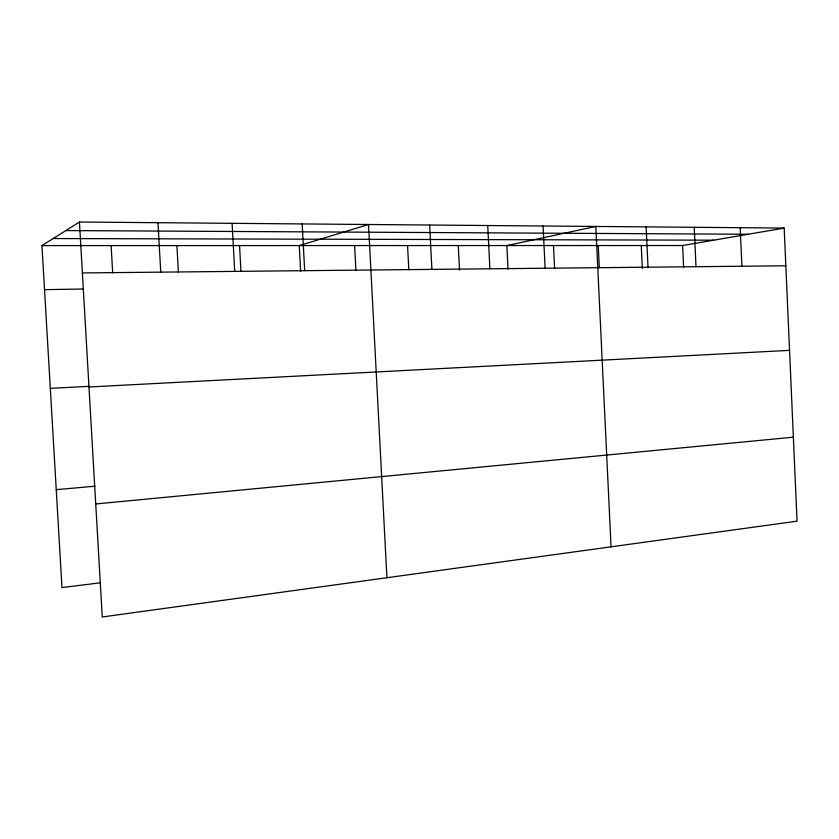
<?xml version="1.0" encoding="UTF-8"?>
<svg xmlns="http://www.w3.org/2000/svg" width="839" height="839" viewBox="0 0 839 839"><rect width="100%" height="100%" fill="white"/><g stroke="black" fill="none" stroke-linecap="round" stroke-linejoin="round"><path stroke-width="1.26" d="M100.596 582.759L61.981 587.594L41.95 245.596L79.443 222.02L784.182 228.072L797.05 521.176L102.264 616.98L79.443 222.02M41.95 245.596L682.621 245.533L784.182 228.072M95.74 503.966L793.369 437.182M56.244 489.661L95.017 486.201M50.309 388.352L89.238 386.328M88.976 386.989L789.551 350.356M44.53 289.644L83.617 289.015M82.379 272.937L785.839 265.795M53.151 238.549L713.737 240.185M65.841 230.568L748.178 234.259M111.126 245.586L112.688 272.916M176.903 245.586L178.403 272.245M157.973 222.702L160.752 272.151M239.545 245.575L240.95 271.133M232.099 223.331L234.731 271.396M386.926 577.725L368.52 224.506L299.261 245.575L300.645 271.343M354.614 245.565L355.914 270.305M302.176 223.94L304.672 270.682M458.272 245.554L459.51 270.064M429.631 225.03L431.896 269.392M407.565 245.565L408.813 269.759M543.064 226.006L545.119 268.239M508.035 269.099L506.871 245.554L595.805 226.457L611.054 546.818M487.742 225.523L489.892 268.805M598.249 245.544L599.298 267.683M553.488 245.544L554.61 268.616M694.21 227.296L696.003 266.708M682.621 245.533L683.628 267.651M646.124 226.887L648.012 267.19M641.258 245.544L642.328 268.522M740.176 227.694L741.907 266.236"/></g></svg>
